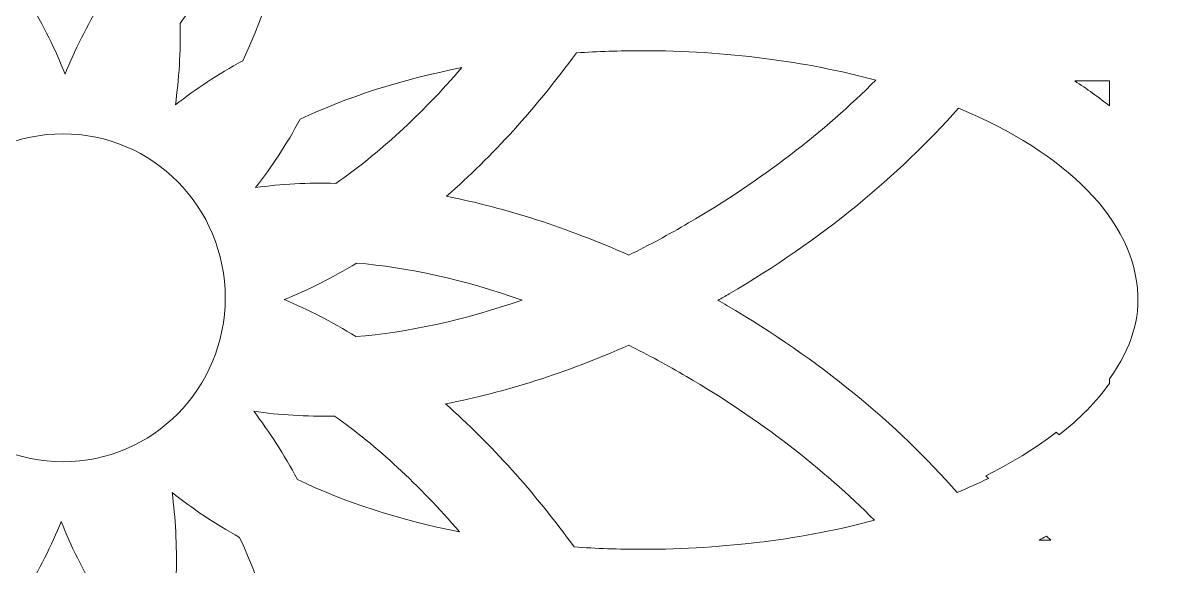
# Model space of a CAD drawing. Header units: millimetres. Extents: x -184 to 140, y -164 to 195.
# Drawn here: x -146.68 to -128.82, y -51.79 to -43.31 of the extents above; entities that cross this region are included whole.
import ezdxf

# ---------------------------------------------------------------- set-up
doc = ezdxf.new("R2010")
doc.units = ezdxf.units.MM
doc.header["$MEASUREMENT"] = 0
doc.layers.add('Layer 1', color=7, linetype='Continuous')

msp = doc.modelspace()

# ---------------------------------------------------------------- linework, layer by layer
at = {"layer": 'Layer 1', "color": 2, "lineweight": 5}
for points, knots in [([(-111.6063, 106.1199), (-111.6063, 106.1199), (-111.6063, 114.5781), (-111.6063, 114.5781), (-111.6063, 114.5781), (-111.6063, 114.5781), (-114.6063, 114.5781), (-114.6063, 114.5781), (-114.6063, 114.5781), (-114.6063, 114.5781), (-114.6063, 122.0774), (-114.6063, 122.0774), (-114.6063, 122.0774), (-114.6063, 122.0774), (-111.6063, 122.0774), (-111.6063, 122.0774), (-111.6063, 122.0774), (-111.6063, 122.0774), (-111.6063, 129.5782), (-111.6063, 129.5782), (-111.6063, 129.5782), (-111.6063, 129.5782), (-119.1071, 129.5782), (-119.1071, 129.5782), (-119.1071, 129.5782), (-119.1071, 129.5782), (-119.1071, 126.5782), (-119.1071, 126.5782), (-119.1071, 126.5782), (-119.1071, 126.5782), (-126.6064, 126.5782), (-126.6064, 126.5782), (-126.6064, 126.5782), (-126.6064, 126.5782), (-126.6064, 129.5782), (-126.6064, 129.5782), (-126.6064, 129.5782), (-126.6064, 129.5782), (-135.6065, 129.5782), (-135.6065, 129.5782), (-135.6065, 129.5782), (-135.6065, 129.5782), (-135.6065, 136.2947), (-135.6065, 136.2947), (-135.6065, 136.2947), (-135.6065, 138.3602), (-137.2917, 140.0458), (-139.3572, 140.0458), (-139.3572, 140.0458), (-139.3572, 140.0458), (-152.8567, 140.0458), (-152.8567, 140.0458), (-152.8567, 140.0458), (-154.9225, 140.0458), (-156.6077, 138.3602), (-156.6077, 136.2947), (-156.6077, 136.2947), (-156.6077, 136.2947), (-156.6077, 129.5782), (-156.6077, 129.5782), (-156.6077, 129.5782), (-156.6077, 129.5782), (-165.6078, 129.5782), (-165.6078, 129.5782), (-165.6078, 129.5782), (-165.6078, 129.5782), (-165.6078, 126.5782), (-165.6078, 126.5782), (-165.6078, 126.5782), (-165.6078, 126.5782), (-173.1068, 126.5782), (-173.1068, 126.5782), (-173.1068, 126.5782), (-173.1068, 126.5782), (-173.1068, 129.5782), (-173.1068, 129.5782), (-173.1068, 129.5782), (-173.1068, 129.5782), (-180.6076, 129.5782), (-180.6076, 129.5782), (-180.6076, 129.5782), (-180.6076, 129.5782), (-180.6076, 122.0774), (-180.6076, 122.0774), (-180.6076, 122.0774), (-180.6076, 122.0774), (-177.6075, 122.0774), (-177.6075, 122.0774), (-177.6075, 122.0774), (-177.6075, 122.0774), (-177.6075, 114.5781), (-177.6075, 114.5781), (-177.6075, 114.5781), (-177.6075, 114.5781), (-180.6076, 114.5781), (-180.6076, 114.5781), (-180.6076, 114.5781), (-180.6076, 114.5781), (-180.6076, 23.8289), (-180.6076, 23.8289), (-180.6076, 23.8289), (-180.6076, 23.8289), (-180.6076, 16.3282), (-180.6076, 16.3282), (-180.6076, 16.3282), (-180.6076, 16.3282), (-177.6075, 16.3282), (-177.6075, 16.3282), (-177.6075, 16.3282), (-177.6075, 16.3282), (-177.6075, 8.8278), (-177.6075, 8.8278), (-177.6075, 8.8278), (-177.6075, 8.8278), (-180.6076, 8.8278), (-180.6076, 8.8278), (-180.6076, 8.8278), (-180.6076, 8.8278), (-180.6076, -110.5738), (-180.6076, -110.5738), (-180.6076, -110.5738), (-180.6076, -110.5738), (-180.6076, -119.4624), (-180.6076, -119.4624), (-180.6076, -119.4624), (-180.6076, -119.4624), (-183.6076, -119.4624), (-183.6076, -119.4624), (-183.6076, -119.4624), (-183.6076, -119.4624), (-183.6076, -123.2132), (-183.6076, -123.2132), (-183.6076, -123.2132), (-183.6076, -123.2132), (-180.6076, -123.2132), (-180.6076, -123.2132), (-180.6076, -123.2132), (-180.6076, -123.2132), (-180.6076, -125.2444), (-180.6076, -125.2444), (-180.6076, -125.2444), (-180.6076, -125.2444), (-111.6063, -125.2444), (-111.6063, -125.2444), (-111.6063, -125.2444), (-111.6063, -125.2444), (-111.6063, -123.2132), (-111.6063, -123.2132), (-111.6063, -123.2132), (-111.6063, -123.2132), (-108.6067, -123.2132), (-108.6067, -123.2132), (-108.6067, -123.2132), (-108.6067, -123.2132), (-108.6067, -119.4624), (-108.6067, -119.4624), (-108.6067, -119.4624), (-108.6067, -119.4624), (-111.6063, -119.4624), (-111.6063, -119.4624), (-111.6063, -119.4624), (-111.6063, -119.4624), (-111.6063, -115.2551), (-111.6063, -115.2551), (-111.6063, -115.2551), (-111.6063, -115.2551), (-111.6063, -110.5738), (-111.6063, -110.5738), (-111.6063, -110.5738), (-111.6063, -110.5738), (-111.6063, 8.8278), (-111.6063, 8.8278), (-111.6063, 8.8278), (-111.6063, 8.8278), (-114.6063, 8.8278), (-114.6063, 8.8278), (-114.6063, 8.8278), (-114.6063, 8.8278), (-114.6063, 16.3282), (-114.6063, 16.3282), (-114.6063, 16.3282), (-114.6063, 16.3282), (-111.6063, 16.3282), (-111.6063, 16.3282), (-111.6063, 16.3282), (-111.6063, 16.3282), (-111.6063, 23.8289), (-111.6063, 23.8289), (-111.6063, 23.8289), (-111.6063, 23.8289), (-111.6063, 106.1199), (-111.6063, 106.1199)], [0, 0, 0, 0, 0.0204082, 0.0204082, 0.0204082, 0.0204082, 0.0408163, 0.0408163, 0.0408163, 0.0408163, 0.0612245, 0.0612245, 0.0612245, 0.0612245, 0.0816327, 0.0816327, 0.0816327, 0.0816327, 0.1020408, 0.1020408, 0.1020408, 0.1020408, 0.122449, 0.122449, 0.122449, 0.122449, 0.1428571, 0.1428571, 0.1428571, 0.1428571, 0.1632653, 0.1632653, 0.1632653, 0.1632653, 0.1836735, 0.1836735, 0.1836735, 0.1836735, 0.2040816, 0.2040816, 0.2040816, 0.2040816, 0.2244898, 0.2244898, 0.2244898, 0.2244898, 0.244898, 0.244898, 0.244898, 0.244898, 0.2653061, 0.2653061, 0.2653061, 0.2653061, 0.2857143, 0.2857143, 0.2857143, 0.2857143, 0.3061224, 0.3061224, 0.3061224, 0.3061224, 0.3265306, 0.3265306, 0.3265306, 0.3265306, 0.3469388, 0.3469388, 0.3469388, 0.3469388, 0.3673469, 0.3673469, 0.3673469, 0.3673469, 0.3877551, 0.3877551, 0.3877551, 0.3877551, 0.4081633, 0.4081633, 0.4081633, 0.4081633, 0.4285714, 0.4285714, 0.4285714, 0.4285714, 0.4489796, 0.4489796, 0.4489796, 0.4489796, 0.4693878, 0.4693878, 0.4693878, 0.4693878, 0.4897959, 0.4897959, 0.4897959, 0.4897959, 0.5102041, 0.5102041, 0.5102041, 0.5102041, 0.5306122, 0.5306122, 0.5306122, 0.5306122, 0.5510204, 0.5510204, 0.5510204, 0.5510204, 0.5714286, 0.5714286, 0.5714286, 0.5714286, 0.5918367, 0.5918367, 0.5918367, 0.5918367, 0.6122449, 0.6122449, 0.6122449, 0.6122449, 0.6326531, 0.6326531, 0.6326531, 0.6326531, 0.6530612, 0.6530612, 0.6530612, 0.6530612, 0.6734694, 0.6734694, 0.6734694, 0.6734694, 0.6938776, 0.6938776, 0.6938776, 0.6938776, 0.7142857, 0.7142857, 0.7142857, 0.7142857, 0.7346939, 0.7346939, 0.7346939, 0.7346939, 0.755102, 0.755102, 0.755102, 0.755102, 0.7755102, 0.7755102, 0.7755102, 0.7755102, 0.7959184, 0.7959184, 0.7959184, 0.7959184, 0.8163265, 0.8163265, 0.8163265, 0.8163265, 0.8367347, 0.8367347, 0.8367347, 0.8367347, 0.8571429, 0.8571429, 0.8571429, 0.8571429, 0.877551, 0.877551, 0.877551, 0.877551, 0.8979592, 0.8979592, 0.8979592, 0.8979592, 0.9183673, 0.9183673, 0.9183673, 0.9183673, 0.9387755, 0.9387755, 0.9387755, 0.9387755, 0.9591837, 0.9591837, 0.9591837, 0.9591837, 1, 1, 1, 1]), ([(-146.5892, -42.9646), (-146.3606, -43.3463), (-146.1718, -43.7294), (-146.023, -44.1069), (-146.023, -44.1069), (-145.8727, -43.7333), (-145.6825, -43.3544), (-145.4525, -42.977), (-145.4525, -42.977), (-145.5146, -42.168), (-145.7034, -41.2766), (-146.0173, -40.3491), (-146.0173, -40.3491), (-146.3317, -41.2709), (-146.5232, -42.1585), (-146.5892, -42.9646)], [0, 0, 0, 0, 0.2, 0.2, 0.2, 0.2, 0.4, 0.4, 0.4, 0.4, 0.6, 0.6, 0.6, 0.6, 1, 1, 1, 1]), ([(-144.2245, -43.3146), (-144.215, -43.7612), (-144.2411, -44.1884), (-144.2989, -44.5891), (-144.2989, -44.5891), (-143.9836, -44.3411), (-143.6322, -44.1111), (-143.2463, -43.8988), (-143.2463, -43.8988), (-142.9002, -43.1671), (-142.6218, -42.3003), (-142.4359, -41.3383), (-142.4359, -41.3383), (-143.1637, -41.9779), (-143.7684, -42.6503), (-144.2245, -43.3146)], [0, 0, 0, 0, 0.2, 0.2, 0.2, 0.2, 0.4, 0.4, 0.4, 0.4, 0.6, 0.6, 0.6, 0.6, 1, 1, 1, 1]), ([(-140.0603, -46.0154), (-139.141, -46.1989), (-138.1793, -46.5061), (-137.2131, -46.9362), (-137.2131, -46.9362), (-136.9019, -46.7817), (-136.5904, -46.6137), (-136.2789, -46.4331), (-136.2789, -46.4331), (-135.1419, -45.7688), (-134.1513, -45.0012), (-133.3561, -44.2022), (-133.3561, -44.2022), (-134.4448, -43.9086), (-135.6891, -43.7418), (-137.0106, -43.7418), (-137.0106, -43.7418), (-137.358, -43.7418), (-137.6981, -43.7541), (-138.0333, -43.7763), (-138.0333, -43.7763), (-138.663, -44.6403), (-139.3491, -45.3928), (-140.0603, -46.0154)], [0, 0, 0, 0, 0.1428571, 0.1428571, 0.1428571, 0.1428571, 0.2857143, 0.2857143, 0.2857143, 0.2857143, 0.4285714, 0.4285714, 0.4285714, 0.4285714, 0.5714286, 0.5714286, 0.5714286, 0.5714286, 0.7142857, 0.7142857, 0.7142857, 0.7142857, 1, 1, 1, 1]), ([(-143.0452, -45.8803), (-142.6497, -45.8239), (-142.2292, -45.802), (-141.7911, -45.8143), (-141.7911, -45.8143), (-141.1296, -45.3554), (-140.4597, -44.7451), (-139.8233, -44.0064), (-139.8233, -44.0064), (-140.7698, -44.1923), (-141.6256, -44.4678), (-142.3491, -44.8139), (-142.3491, -44.8139), (-142.5626, -45.2051), (-142.7958, -45.5621), (-143.0452, -45.8803)], [0, 0, 0, 0, 0.2, 0.2, 0.2, 0.2, 0.4, 0.4, 0.4, 0.4, 0.6, 0.6, 0.6, 0.6, 1, 1, 1, 1]), ([(-130.2471, -44.2145), (-130.0555, -44.3383), (-129.8739, -44.4692), (-129.7042, -44.6043), (-129.7042, -44.6043), (-129.7042, -44.6043), (-129.7042, -44.2145), (-129.7042, -44.2145), (-129.7042, -44.2145), (-129.7042, -44.2145), (-130.2471, -44.2145), (-130.2471, -44.2145)], [0, 0, 0, 0, 0.25, 0.25, 0.25, 0.25, 0.5, 0.5, 0.5, 0.5, 1, 1, 1, 1]), ([(-135.8213, -47.6417), (-135.7744, -47.6678), (-135.7275, -47.6954), (-135.6809, -47.7229), (-135.6809, -47.7229), (-134.2409, -48.5635), (-133.0185, -49.575), (-132.0826, -50.6428), (-132.0826, -50.6428), (-131.9147, -50.5726), (-131.7521, -50.4996), (-131.5961, -50.4223), (-131.5961, -50.4223), (-131.5961, -50.4223), (-131.6363, -50.3839), (-131.6363, -50.3839), (-131.6363, -50.3839), (-131.6363, -50.3839), (-131.5136, -50.3204), (-131.5136, -50.3204), (-131.5136, -50.3204), (-131.5136, -50.3204), (-131.3608, -50.2378), (-131.3608, -50.2378), (-131.3608, -50.2378), (-131.3608, -50.2378), (-131.212, -50.1539), (-131.212, -50.1539), (-131.212, -50.1539), (-131.212, -50.1539), (-131.0684, -50.0685), (-131.0684, -50.0685), (-131.0684, -50.0685), (-131.0684, -50.0685), (-130.9308, -49.9803), (-130.9308, -49.9803), (-130.9308, -49.9803), (-130.9308, -49.9803), (-130.7985, -49.8921), (-130.7985, -49.8921), (-130.7985, -49.8921), (-130.7985, -49.8921), (-130.6701, -49.8025), (-130.6701, -49.8025), (-130.6701, -49.8025), (-130.6701, -49.8025), (-130.5491, -49.7115), (-130.5491, -49.7115), (-130.5491, -49.7115), (-130.5491, -49.7115), (-130.5353, -49.7005), (-130.5353, -49.7005), (-130.5353, -49.7005), (-130.5353, -49.7005), (-130.4912, -49.7432), (-130.4912, -49.7432), (-130.4912, -49.7432), (-130.1698, -49.4938), (-129.9053, -49.225), (-129.7042, -48.9396), (-129.7042, -48.9396), (-129.7042, -48.9396), (-129.7042, -48.8666), (-129.7042, -48.8666), (-129.7042, -48.8666), (-129.7042, -48.8666), (-129.6407, -48.777), (-129.6407, -48.777), (-129.6407, -48.777), (-129.6407, -48.777), (-129.5818, -48.6849), (-129.5818, -48.6849), (-129.5818, -48.6849), (-129.5818, -48.6849), (-129.5278, -48.5939), (-129.5278, -48.5939), (-129.5278, -48.5939), (-129.5278, -48.5939), (-129.4795, -48.5029), (-129.4795, -48.5029), (-129.4795, -48.5029), (-129.4795, -48.5029), (-129.4354, -48.4133), (-129.4354, -48.4133), (-129.4354, -48.4133), (-129.4354, -48.4133), (-129.3983, -48.3251), (-129.3983, -48.3251), (-129.3983, -48.3251), (-129.3983, -48.3251), (-129.3652, -48.2383), (-129.3652, -48.2383), (-129.3652, -48.2383), (-129.3652, -48.2383), (-129.3362, -48.1515), (-129.3362, -48.1515), (-129.3362, -48.1515), (-129.3362, -48.1515), (-129.3129, -48.0647), (-129.3129, -48.0647), (-129.3129, -48.0647), (-129.3129, -48.0647), (-129.2935, -47.9793), (-129.2935, -47.9793), (-129.2935, -47.9793), (-129.2935, -47.9793), (-129.2784, -47.8936), (-129.2784, -47.8936), (-129.2784, -47.8936), (-129.2784, -47.8936), (-129.2674, -47.8082), (-129.2674, -47.8082), (-129.2674, -47.8082), (-129.2674, -47.8082), (-129.2618, -47.7229), (-129.2618, -47.7229), (-129.2618, -47.7229), (-129.2618, -47.7229), (-129.259, -47.6361), (-129.259, -47.6361), (-129.259, -47.6361), (-129.259, -47.6361), (-129.2604, -47.5617), (-129.2604, -47.5617), (-129.2604, -47.5617), (-129.3059, -46.3848), (-130.3865, -45.3374), (-132.0636, -44.6389), (-132.0636, -44.6389), (-132.9977, -45.6986), (-134.213, -46.7044), (-135.6464, -47.5408), (-135.6464, -47.5408), (-135.7056, -47.5754), (-135.7635, -47.6086), (-135.8213, -47.6417)], [0, 0, 0, 0, 0.0285714, 0.0285714, 0.0285714, 0.0285714, 0.0571429, 0.0571429, 0.0571429, 0.0571429, 0.0857143, 0.0857143, 0.0857143, 0.0857143, 0.1142857, 0.1142857, 0.1142857, 0.1142857, 0.1428571, 0.1428571, 0.1428571, 0.1428571, 0.1714286, 0.1714286, 0.1714286, 0.1714286, 0.2, 0.2, 0.2, 0.2, 0.2285714, 0.2285714, 0.2285714, 0.2285714, 0.2571429, 0.2571429, 0.2571429, 0.2571429, 0.2857143, 0.2857143, 0.2857143, 0.2857143, 0.3142857, 0.3142857, 0.3142857, 0.3142857, 0.3428571, 0.3428571, 0.3428571, 0.3428571, 0.3714286, 0.3714286, 0.3714286, 0.3714286, 0.4, 0.4, 0.4, 0.4, 0.4285714, 0.4285714, 0.4285714, 0.4285714, 0.4571429, 0.4571429, 0.4571429, 0.4571429, 0.4857143, 0.4857143, 0.4857143, 0.4857143, 0.5142857, 0.5142857, 0.5142857, 0.5142857, 0.5428571, 0.5428571, 0.5428571, 0.5428571, 0.5714286, 0.5714286, 0.5714286, 0.5714286, 0.6, 0.6, 0.6, 0.6, 0.6285714, 0.6285714, 0.6285714, 0.6285714, 0.6571429, 0.6571429, 0.6571429, 0.6571429, 0.6857143, 0.6857143, 0.6857143, 0.6857143, 0.7142857, 0.7142857, 0.7142857, 0.7142857, 0.7428571, 0.7428571, 0.7428571, 0.7428571, 0.7714286, 0.7714286, 0.7714286, 0.7714286, 0.8, 0.8, 0.8, 0.8, 0.8285714, 0.8285714, 0.8285714, 0.8285714, 0.8571429, 0.8571429, 0.8571429, 0.8571429, 0.8857143, 0.8857143, 0.8857143, 0.8857143, 0.9142857, 0.9142857, 0.9142857, 0.9142857, 0.9428571, 0.9428571, 0.9428571, 0.9428571, 1, 1, 1, 1]), ([(-143.519, -47.6015), (-143.519, -49.0155), (-144.6545, -50.1634), (-146.0533, -50.1634), (-146.0533, -50.1634), (-147.4521, -50.1634), (-148.5863, -49.0155), (-148.5863, -47.6015), (-148.5863, -47.6015), (-148.5863, -46.1879), (-147.4521, -45.04), (-146.0533, -45.04), (-146.0533, -45.04), (-144.6545, -45.04), (-143.519, -46.1879), (-143.519, -47.6015)], [0, 0, 0, 0, 0.2, 0.2, 0.2, 0.2, 0.4, 0.4, 0.4, 0.4, 0.6, 0.6, 0.6, 0.6, 1, 1, 1, 1]), ([(-141.4672, -47.0586), (-140.6692, -47.1263), (-139.7915, -47.3193), (-138.8806, -47.6375), (-138.8806, -47.6375), (-139.7972, -47.9543), (-140.6791, -48.1459), (-141.4781, -48.2079), (-141.4781, -48.2079), (-141.8531, -47.9765), (-142.2264, -47.7836), (-142.5971, -47.6304), (-142.5971, -47.6304), (-142.2236, -47.4816), (-141.8447, -47.29), (-141.4672, -47.0586)], [0, 0, 0, 0, 0.2, 0.2, 0.2, 0.2, 0.4, 0.4, 0.4, 0.4, 0.6, 0.6, 0.6, 0.6, 1, 1, 1, 1]), ([(-137.2145, -48.3431), (-136.9143, -48.4933), (-136.6137, -48.656), (-136.3135, -48.8309), (-136.3135, -48.8309), (-135.1694, -49.4991), (-134.1746, -50.2724), (-133.3752, -51.0771), (-133.3752, -51.0771), (-134.46, -51.3664), (-135.6972, -51.5304), (-137.0106, -51.5304), (-137.0106, -51.5304), (-137.3704, -51.5304), (-137.7232, -51.5181), (-138.0689, -51.4944), (-138.0689, -51.4944), (-138.6933, -50.6333), (-139.3738, -49.8808), (-140.078, -49.2582), (-140.078, -49.2582), (-139.1547, -49.079), (-138.1874, -48.7731), (-137.2145, -48.3431)], [0, 0, 0, 0, 0.1428571, 0.1428571, 0.1428571, 0.1428571, 0.2857143, 0.2857143, 0.2857143, 0.2857143, 0.4285714, 0.4285714, 0.4285714, 0.4285714, 0.5714286, 0.5714286, 0.5714286, 0.5714286, 0.7142857, 0.7142857, 0.7142857, 0.7142857, 1, 1, 1, 1]), ([(-141.8129, -49.4497), (-141.1557, -49.9112), (-140.4914, -50.5232), (-139.8589, -51.2588), (-139.8589, -51.2588), (-140.81, -51.07), (-141.6683, -50.7903), (-142.3904, -50.4403), (-142.3904, -50.4403), (-142.6, -50.0505), (-142.8286, -49.6935), (-143.0741, -49.3739), (-143.0741, -49.3739), (-142.6772, -49.4331), (-142.2539, -49.4592), (-141.8129, -49.4497)], [0, 0, 0, 0, 0.2, 0.2, 0.2, 0.2, 0.4, 0.4, 0.4, 0.4, 0.6, 0.6, 0.6, 0.6, 1, 1, 1, 1]), ([(-142.498, -53.9007), (-143.2269, -53.2573), (-143.8319, -52.5792), (-144.2852, -51.9107), (-144.2852, -51.9107), (-144.2743, -51.4669), (-144.2951, -51.0425), (-144.3501, -50.6428), (-144.3501, -50.6428), (-144.0344, -50.8965), (-143.6816, -51.1307), (-143.2946, -51.347), (-143.2946, -51.347), (-142.9527, -52.079), (-142.6797, -52.9443), (-142.498, -53.9007)], [0, 0, 0, 0, 0.2, 0.2, 0.2, 0.2, 0.4, 0.4, 0.4, 0.4, 0.6, 0.6, 0.6, 0.6, 1, 1, 1, 1]), ([(-145.5157, -52.2388), (-145.7446, -51.8571), (-145.9348, -51.474), (-146.0822, -51.0965), (-146.0822, -51.0965), (-146.2325, -51.4697), (-146.4241, -51.8486), (-146.6527, -52.2264), (-146.6527, -52.2264), (-146.5906, -53.0354), (-146.4019, -53.9268), (-146.0879, -54.8543), (-146.0879, -54.8543), (-145.7736, -53.9325), (-145.582, -53.0449), (-145.5157, -52.2388)], [0, 0, 0, 0, 0.2, 0.2, 0.2, 0.2, 0.4, 0.4, 0.4, 0.4, 0.6, 0.6, 0.6, 0.6, 1, 1, 1, 1]), ([(-130.6867, -51.3251), (-130.7269, -51.3459), (-130.7653, -51.3678), (-130.8038, -51.39), (-130.8038, -51.39), (-130.8038, -51.39), (-130.6221, -51.39), (-130.6221, -51.39), (-130.6221, -51.39), (-130.6221, -51.39), (-130.6867, -51.3251), (-130.6867, -51.3251)], [0, 0, 0, 0, 0.25, 0.25, 0.25, 0.25, 0.5, 0.5, 0.5, 0.5, 1, 1, 1, 1])]:
    msp.add_open_spline(points, degree=3, knots=knots, dxfattribs=at)
at = {"layer": 'Layer 1', "color": 250, "lineweight": 15}
for points, knots in [([(-111.6063, 106.1199), (-111.6063, 106.1199), (-111.6063, 114.5781), (-111.6063, 114.5781), (-111.6063, 114.5781), (-111.6063, 114.5781), (-114.6063, 114.5781), (-114.6063, 114.5781), (-114.6063, 114.5781), (-114.6063, 114.5781), (-114.6063, 122.0774), (-114.6063, 122.0774), (-114.6063, 122.0774), (-114.6063, 122.0774), (-111.6063, 122.0774), (-111.6063, 122.0774), (-111.6063, 122.0774), (-111.6063, 122.0774), (-111.6063, 129.5782), (-111.6063, 129.5782), (-111.6063, 129.5782), (-111.6063, 129.5782), (-119.1071, 129.5782), (-119.1071, 129.5782), (-119.1071, 129.5782), (-119.1071, 129.5782), (-119.1071, 126.5782), (-119.1071, 126.5782), (-119.1071, 126.5782), (-119.1071, 126.5782), (-126.6064, 126.5782), (-126.6064, 126.5782), (-126.6064, 126.5782), (-126.6064, 126.5782), (-126.6064, 129.5782), (-126.6064, 129.5782), (-126.6064, 129.5782), (-126.6064, 129.5782), (-135.6065, 129.5782), (-135.6065, 129.5782), (-135.6065, 129.5782), (-135.6065, 129.5782), (-135.6065, 136.2947), (-135.6065, 136.2947), (-135.6065, 136.2947), (-135.6065, 138.3602), (-137.2917, 140.0458), (-139.3572, 140.0458), (-139.3572, 140.0458), (-139.3572, 140.0458), (-152.8567, 140.0458), (-152.8567, 140.0458), (-152.8567, 140.0458), (-154.9225, 140.0458), (-156.6077, 138.3602), (-156.6077, 136.2947), (-156.6077, 136.2947), (-156.6077, 136.2947), (-156.6077, 129.5782), (-156.6077, 129.5782), (-156.6077, 129.5782), (-156.6077, 129.5782), (-165.6078, 129.5782), (-165.6078, 129.5782), (-165.6078, 129.5782), (-165.6078, 129.5782), (-165.6078, 126.5782), (-165.6078, 126.5782), (-165.6078, 126.5782), (-165.6078, 126.5782), (-173.1068, 126.5782), (-173.1068, 126.5782), (-173.1068, 126.5782), (-173.1068, 126.5782), (-173.1068, 129.5782), (-173.1068, 129.5782), (-173.1068, 129.5782), (-173.1068, 129.5782), (-180.6076, 129.5782), (-180.6076, 129.5782), (-180.6076, 129.5782), (-180.6076, 129.5782), (-180.6076, 122.0774), (-180.6076, 122.0774), (-180.6076, 122.0774), (-180.6076, 122.0774), (-177.6075, 122.0774), (-177.6075, 122.0774), (-177.6075, 122.0774), (-177.6075, 122.0774), (-177.6075, 114.5781), (-177.6075, 114.5781), (-177.6075, 114.5781), (-177.6075, 114.5781), (-180.6076, 114.5781), (-180.6076, 114.5781), (-180.6076, 114.5781), (-180.6076, 114.5781), (-180.6076, 23.8289), (-180.6076, 23.8289), (-180.6076, 23.8289), (-180.6076, 23.8289), (-180.6076, 16.3282), (-180.6076, 16.3282), (-180.6076, 16.3282), (-180.6076, 16.3282), (-177.6075, 16.3282), (-177.6075, 16.3282), (-177.6075, 16.3282), (-177.6075, 16.3282), (-177.6075, 8.8278), (-177.6075, 8.8278), (-177.6075, 8.8278), (-177.6075, 8.8278), (-180.6076, 8.8278), (-180.6076, 8.8278), (-180.6076, 8.8278), (-180.6076, 8.8278), (-180.6076, -110.5738), (-180.6076, -110.5738), (-180.6076, -110.5738), (-180.6076, -110.5738), (-180.6076, -119.4624), (-180.6076, -119.4624), (-180.6076, -119.4624), (-180.6076, -119.4624), (-183.6076, -119.4624), (-183.6076, -119.4624), (-183.6076, -119.4624), (-183.6076, -119.4624), (-183.6076, -123.2132), (-183.6076, -123.2132), (-183.6076, -123.2132), (-183.6076, -123.2132), (-180.6076, -123.2132), (-180.6076, -123.2132), (-180.6076, -123.2132), (-180.6076, -123.2132), (-180.6076, -125.2444), (-180.6076, -125.2444), (-180.6076, -125.2444), (-180.6076, -125.2444), (-111.6063, -125.2444), (-111.6063, -125.2444), (-111.6063, -125.2444), (-111.6063, -125.2444), (-111.6063, -123.2132), (-111.6063, -123.2132), (-111.6063, -123.2132), (-111.6063, -123.2132), (-108.6067, -123.2132), (-108.6067, -123.2132), (-108.6067, -123.2132), (-108.6067, -123.2132), (-108.6067, -119.4624), (-108.6067, -119.4624), (-108.6067, -119.4624), (-108.6067, -119.4624), (-111.6063, -119.4624), (-111.6063, -119.4624), (-111.6063, -119.4624), (-111.6063, -119.4624), (-111.6063, -115.2551), (-111.6063, -115.2551), (-111.6063, -115.2551), (-111.6063, -115.2551), (-111.6063, -110.5738), (-111.6063, -110.5738), (-111.6063, -110.5738), (-111.6063, -110.5738), (-111.6063, 8.8278), (-111.6063, 8.8278), (-111.6063, 8.8278), (-111.6063, 8.8278), (-114.6063, 8.8278), (-114.6063, 8.8278), (-114.6063, 8.8278), (-114.6063, 8.8278), (-114.6063, 16.3282), (-114.6063, 16.3282), (-114.6063, 16.3282), (-114.6063, 16.3282), (-111.6063, 16.3282), (-111.6063, 16.3282), (-111.6063, 16.3282), (-111.6063, 16.3282), (-111.6063, 23.8289), (-111.6063, 23.8289), (-111.6063, 23.8289), (-111.6063, 23.8289), (-111.6063, 106.1199), (-111.6063, 106.1199)], [0, 0, 0, 0, 0.0204082, 0.0204082, 0.0204082, 0.0204082, 0.0408163, 0.0408163, 0.0408163, 0.0408163, 0.0612245, 0.0612245, 0.0612245, 0.0612245, 0.0816327, 0.0816327, 0.0816327, 0.0816327, 0.1020408, 0.1020408, 0.1020408, 0.1020408, 0.122449, 0.122449, 0.122449, 0.122449, 0.1428571, 0.1428571, 0.1428571, 0.1428571, 0.1632653, 0.1632653, 0.1632653, 0.1632653, 0.1836735, 0.1836735, 0.1836735, 0.1836735, 0.2040816, 0.2040816, 0.2040816, 0.2040816, 0.2244898, 0.2244898, 0.2244898, 0.2244898, 0.244898, 0.244898, 0.244898, 0.244898, 0.2653061, 0.2653061, 0.2653061, 0.2653061, 0.2857143, 0.2857143, 0.2857143, 0.2857143, 0.3061224, 0.3061224, 0.3061224, 0.3061224, 0.3265306, 0.3265306, 0.3265306, 0.3265306, 0.3469388, 0.3469388, 0.3469388, 0.3469388, 0.3673469, 0.3673469, 0.3673469, 0.3673469, 0.3877551, 0.3877551, 0.3877551, 0.3877551, 0.4081633, 0.4081633, 0.4081633, 0.4081633, 0.4285714, 0.4285714, 0.4285714, 0.4285714, 0.4489796, 0.4489796, 0.4489796, 0.4489796, 0.4693878, 0.4693878, 0.4693878, 0.4693878, 0.4897959, 0.4897959, 0.4897959, 0.4897959, 0.5102041, 0.5102041, 0.5102041, 0.5102041, 0.5306122, 0.5306122, 0.5306122, 0.5306122, 0.5510204, 0.5510204, 0.5510204, 0.5510204, 0.5714286, 0.5714286, 0.5714286, 0.5714286, 0.5918367, 0.5918367, 0.5918367, 0.5918367, 0.6122449, 0.6122449, 0.6122449, 0.6122449, 0.6326531, 0.6326531, 0.6326531, 0.6326531, 0.6530612, 0.6530612, 0.6530612, 0.6530612, 0.6734694, 0.6734694, 0.6734694, 0.6734694, 0.6938776, 0.6938776, 0.6938776, 0.6938776, 0.7142857, 0.7142857, 0.7142857, 0.7142857, 0.7346939, 0.7346939, 0.7346939, 0.7346939, 0.755102, 0.755102, 0.755102, 0.755102, 0.7755102, 0.7755102, 0.7755102, 0.7755102, 0.7959184, 0.7959184, 0.7959184, 0.7959184, 0.8163265, 0.8163265, 0.8163265, 0.8163265, 0.8367347, 0.8367347, 0.8367347, 0.8367347, 0.8571429, 0.8571429, 0.8571429, 0.8571429, 0.877551, 0.877551, 0.877551, 0.877551, 0.8979592, 0.8979592, 0.8979592, 0.8979592, 0.9183673, 0.9183673, 0.9183673, 0.9183673, 0.9387755, 0.9387755, 0.9387755, 0.9387755, 0.9591837, 0.9591837, 0.9591837, 0.9591837, 1, 1, 1, 1]), ([(-146.5892, -42.9646), (-146.3606, -43.3463), (-146.1718, -43.7294), (-146.023, -44.1069), (-146.023, -44.1069), (-145.8727, -43.7333), (-145.6825, -43.3544), (-145.4525, -42.977), (-145.4525, -42.977), (-145.5146, -42.168), (-145.7034, -41.2766), (-146.0173, -40.3491), (-146.0173, -40.3491), (-146.3317, -41.2709), (-146.5232, -42.1585), (-146.5892, -42.9646)], [0, 0, 0, 0, 0.2, 0.2, 0.2, 0.2, 0.4, 0.4, 0.4, 0.4, 0.6, 0.6, 0.6, 0.6, 1, 1, 1, 1]), ([(-144.2245, -43.3146), (-144.215, -43.7612), (-144.2411, -44.1884), (-144.2989, -44.5891), (-144.2989, -44.5891), (-143.9836, -44.3411), (-143.6322, -44.1111), (-143.2463, -43.8988), (-143.2463, -43.8988), (-142.9002, -43.1671), (-142.6218, -42.3003), (-142.4359, -41.3383), (-142.4359, -41.3383), (-143.1637, -41.9779), (-143.7684, -42.6503), (-144.2245, -43.3146)], [0, 0, 0, 0, 0.2, 0.2, 0.2, 0.2, 0.4, 0.4, 0.4, 0.4, 0.6, 0.6, 0.6, 0.6, 1, 1, 1, 1]), ([(-140.0603, -46.0154), (-139.141, -46.1989), (-138.1793, -46.5061), (-137.2131, -46.9362), (-137.2131, -46.9362), (-136.9019, -46.7817), (-136.5904, -46.6137), (-136.2789, -46.4331), (-136.2789, -46.4331), (-135.1419, -45.7688), (-134.1513, -45.0012), (-133.3561, -44.2022), (-133.3561, -44.2022), (-134.4448, -43.9086), (-135.6891, -43.7418), (-137.0106, -43.7418), (-137.0106, -43.7418), (-137.358, -43.7418), (-137.6981, -43.7541), (-138.0333, -43.7763), (-138.0333, -43.7763), (-138.663, -44.6403), (-139.3491, -45.3928), (-140.0603, -46.0154)], [0, 0, 0, 0, 0.1428571, 0.1428571, 0.1428571, 0.1428571, 0.2857143, 0.2857143, 0.2857143, 0.2857143, 0.4285714, 0.4285714, 0.4285714, 0.4285714, 0.5714286, 0.5714286, 0.5714286, 0.5714286, 0.7142857, 0.7142857, 0.7142857, 0.7142857, 1, 1, 1, 1]), ([(-143.0452, -45.8803), (-142.6497, -45.8239), (-142.2292, -45.802), (-141.7911, -45.8143), (-141.7911, -45.8143), (-141.1296, -45.3554), (-140.4597, -44.7451), (-139.8233, -44.0064), (-139.8233, -44.0064), (-140.7698, -44.1923), (-141.6256, -44.4678), (-142.3491, -44.8139), (-142.3491, -44.8139), (-142.5626, -45.2051), (-142.7958, -45.5621), (-143.0452, -45.8803)], [0, 0, 0, 0, 0.2, 0.2, 0.2, 0.2, 0.4, 0.4, 0.4, 0.4, 0.6, 0.6, 0.6, 0.6, 1, 1, 1, 1]), ([(-130.2471, -44.2145), (-130.0555, -44.3383), (-129.8739, -44.4692), (-129.7042, -44.6043), (-129.7042, -44.6043), (-129.7042, -44.6043), (-129.7042, -44.2145), (-129.7042, -44.2145), (-129.7042, -44.2145), (-129.7042, -44.2145), (-130.2471, -44.2145), (-130.2471, -44.2145)], [0, 0, 0, 0, 0.25, 0.25, 0.25, 0.25, 0.5, 0.5, 0.5, 0.5, 1, 1, 1, 1]), ([(-135.8213, -47.6417), (-135.7744, -47.6678), (-135.7275, -47.6954), (-135.6809, -47.7229), (-135.6809, -47.7229), (-134.2409, -48.5635), (-133.0185, -49.575), (-132.0826, -50.6428), (-132.0826, -50.6428), (-131.9147, -50.5726), (-131.7521, -50.4996), (-131.5961, -50.4223), (-131.5961, -50.4223), (-131.5961, -50.4223), (-131.6363, -50.3839), (-131.6363, -50.3839), (-131.6363, -50.3839), (-131.6363, -50.3839), (-131.5136, -50.3204), (-131.5136, -50.3204), (-131.5136, -50.3204), (-131.5136, -50.3204), (-131.3608, -50.2378), (-131.3608, -50.2378), (-131.3608, -50.2378), (-131.3608, -50.2378), (-131.212, -50.1539), (-131.212, -50.1539), (-131.212, -50.1539), (-131.212, -50.1539), (-131.0684, -50.0685), (-131.0684, -50.0685), (-131.0684, -50.0685), (-131.0684, -50.0685), (-130.9308, -49.9803), (-130.9308, -49.9803), (-130.9308, -49.9803), (-130.9308, -49.9803), (-130.7985, -49.8921), (-130.7985, -49.8921), (-130.7985, -49.8921), (-130.7985, -49.8921), (-130.6701, -49.8025), (-130.6701, -49.8025), (-130.6701, -49.8025), (-130.6701, -49.8025), (-130.5491, -49.7115), (-130.5491, -49.7115), (-130.5491, -49.7115), (-130.5491, -49.7115), (-130.5353, -49.7005), (-130.5353, -49.7005), (-130.5353, -49.7005), (-130.5353, -49.7005), (-130.4912, -49.7432), (-130.4912, -49.7432), (-130.4912, -49.7432), (-130.1698, -49.4938), (-129.9053, -49.225), (-129.7042, -48.9396), (-129.7042, -48.9396), (-129.7042, -48.9396), (-129.7042, -48.8666), (-129.7042, -48.8666), (-129.7042, -48.8666), (-129.7042, -48.8666), (-129.6407, -48.777), (-129.6407, -48.777), (-129.6407, -48.777), (-129.6407, -48.777), (-129.5818, -48.6849), (-129.5818, -48.6849), (-129.5818, -48.6849), (-129.5818, -48.6849), (-129.5278, -48.5939), (-129.5278, -48.5939), (-129.5278, -48.5939), (-129.5278, -48.5939), (-129.4795, -48.5029), (-129.4795, -48.5029), (-129.4795, -48.5029), (-129.4795, -48.5029), (-129.4354, -48.4133), (-129.4354, -48.4133), (-129.4354, -48.4133), (-129.4354, -48.4133), (-129.3983, -48.3251), (-129.3983, -48.3251), (-129.3983, -48.3251), (-129.3983, -48.3251), (-129.3652, -48.2383), (-129.3652, -48.2383), (-129.3652, -48.2383), (-129.3652, -48.2383), (-129.3362, -48.1515), (-129.3362, -48.1515), (-129.3362, -48.1515), (-129.3362, -48.1515), (-129.3129, -48.0647), (-129.3129, -48.0647), (-129.3129, -48.0647), (-129.3129, -48.0647), (-129.2935, -47.9793), (-129.2935, -47.9793), (-129.2935, -47.9793), (-129.2935, -47.9793), (-129.2784, -47.8936), (-129.2784, -47.8936), (-129.2784, -47.8936), (-129.2784, -47.8936), (-129.2674, -47.8082), (-129.2674, -47.8082), (-129.2674, -47.8082), (-129.2674, -47.8082), (-129.2618, -47.7229), (-129.2618, -47.7229), (-129.2618, -47.7229), (-129.2618, -47.7229), (-129.259, -47.6361), (-129.259, -47.6361), (-129.259, -47.6361), (-129.259, -47.6361), (-129.2604, -47.5617), (-129.2604, -47.5617), (-129.2604, -47.5617), (-129.3059, -46.3848), (-130.3865, -45.3374), (-132.0636, -44.6389), (-132.0636, -44.6389), (-132.9977, -45.6986), (-134.213, -46.7044), (-135.6464, -47.5408), (-135.6464, -47.5408), (-135.7056, -47.5754), (-135.7635, -47.6086), (-135.8213, -47.6417)], [0, 0, 0, 0, 0.0285714, 0.0285714, 0.0285714, 0.0285714, 0.0571429, 0.0571429, 0.0571429, 0.0571429, 0.0857143, 0.0857143, 0.0857143, 0.0857143, 0.1142857, 0.1142857, 0.1142857, 0.1142857, 0.1428571, 0.1428571, 0.1428571, 0.1428571, 0.1714286, 0.1714286, 0.1714286, 0.1714286, 0.2, 0.2, 0.2, 0.2, 0.2285714, 0.2285714, 0.2285714, 0.2285714, 0.2571429, 0.2571429, 0.2571429, 0.2571429, 0.2857143, 0.2857143, 0.2857143, 0.2857143, 0.3142857, 0.3142857, 0.3142857, 0.3142857, 0.3428571, 0.3428571, 0.3428571, 0.3428571, 0.3714286, 0.3714286, 0.3714286, 0.3714286, 0.4, 0.4, 0.4, 0.4, 0.4285714, 0.4285714, 0.4285714, 0.4285714, 0.4571429, 0.4571429, 0.4571429, 0.4571429, 0.4857143, 0.4857143, 0.4857143, 0.4857143, 0.5142857, 0.5142857, 0.5142857, 0.5142857, 0.5428571, 0.5428571, 0.5428571, 0.5428571, 0.5714286, 0.5714286, 0.5714286, 0.5714286, 0.6, 0.6, 0.6, 0.6, 0.6285714, 0.6285714, 0.6285714, 0.6285714, 0.6571429, 0.6571429, 0.6571429, 0.6571429, 0.6857143, 0.6857143, 0.6857143, 0.6857143, 0.7142857, 0.7142857, 0.7142857, 0.7142857, 0.7428571, 0.7428571, 0.7428571, 0.7428571, 0.7714286, 0.7714286, 0.7714286, 0.7714286, 0.8, 0.8, 0.8, 0.8, 0.8285714, 0.8285714, 0.8285714, 0.8285714, 0.8571429, 0.8571429, 0.8571429, 0.8571429, 0.8857143, 0.8857143, 0.8857143, 0.8857143, 0.9142857, 0.9142857, 0.9142857, 0.9142857, 0.9428571, 0.9428571, 0.9428571, 0.9428571, 1, 1, 1, 1]), ([(-143.519, -47.6015), (-143.519, -49.0155), (-144.6545, -50.1634), (-146.0533, -50.1634), (-146.0533, -50.1634), (-147.4521, -50.1634), (-148.5863, -49.0155), (-148.5863, -47.6015), (-148.5863, -47.6015), (-148.5863, -46.1879), (-147.4521, -45.04), (-146.0533, -45.04), (-146.0533, -45.04), (-144.6545, -45.04), (-143.519, -46.1879), (-143.519, -47.6015)], [0, 0, 0, 0, 0.2, 0.2, 0.2, 0.2, 0.4, 0.4, 0.4, 0.4, 0.6, 0.6, 0.6, 0.6, 1, 1, 1, 1]), ([(-141.4672, -47.0586), (-140.6692, -47.1263), (-139.7915, -47.3193), (-138.8806, -47.6375), (-138.8806, -47.6375), (-139.7972, -47.9543), (-140.6791, -48.1459), (-141.4781, -48.2079), (-141.4781, -48.2079), (-141.8531, -47.9765), (-142.2264, -47.7836), (-142.5971, -47.6304), (-142.5971, -47.6304), (-142.2236, -47.4816), (-141.8447, -47.29), (-141.4672, -47.0586)], [0, 0, 0, 0, 0.2, 0.2, 0.2, 0.2, 0.4, 0.4, 0.4, 0.4, 0.6, 0.6, 0.6, 0.6, 1, 1, 1, 1]), ([(-137.2145, -48.3431), (-136.9143, -48.4933), (-136.6137, -48.656), (-136.3135, -48.8309), (-136.3135, -48.8309), (-135.1694, -49.4991), (-134.1746, -50.2724), (-133.3752, -51.0771), (-133.3752, -51.0771), (-134.46, -51.3664), (-135.6972, -51.5304), (-137.0106, -51.5304), (-137.0106, -51.5304), (-137.3704, -51.5304), (-137.7232, -51.5181), (-138.0689, -51.4944), (-138.0689, -51.4944), (-138.6933, -50.6333), (-139.3738, -49.8808), (-140.078, -49.2582), (-140.078, -49.2582), (-139.1547, -49.079), (-138.1874, -48.7731), (-137.2145, -48.3431)], [0, 0, 0, 0, 0.1428571, 0.1428571, 0.1428571, 0.1428571, 0.2857143, 0.2857143, 0.2857143, 0.2857143, 0.4285714, 0.4285714, 0.4285714, 0.4285714, 0.5714286, 0.5714286, 0.5714286, 0.5714286, 0.7142857, 0.7142857, 0.7142857, 0.7142857, 1, 1, 1, 1]), ([(-141.8129, -49.4497), (-141.1557, -49.9112), (-140.4914, -50.5232), (-139.8589, -51.2588), (-139.8589, -51.2588), (-140.81, -51.07), (-141.6683, -50.7903), (-142.3904, -50.4403), (-142.3904, -50.4403), (-142.6, -50.0505), (-142.8286, -49.6935), (-143.0741, -49.3739), (-143.0741, -49.3739), (-142.6772, -49.4331), (-142.2539, -49.4592), (-141.8129, -49.4497)], [0, 0, 0, 0, 0.2, 0.2, 0.2, 0.2, 0.4, 0.4, 0.4, 0.4, 0.6, 0.6, 0.6, 0.6, 1, 1, 1, 1]), ([(-142.498, -53.9007), (-143.2269, -53.2573), (-143.8319, -52.5792), (-144.2852, -51.9107), (-144.2852, -51.9107), (-144.2743, -51.4669), (-144.2951, -51.0425), (-144.3501, -50.6428), (-144.3501, -50.6428), (-144.0344, -50.8965), (-143.6816, -51.1307), (-143.2946, -51.347), (-143.2946, -51.347), (-142.9527, -52.079), (-142.6797, -52.9443), (-142.498, -53.9007)], [0, 0, 0, 0, 0.2, 0.2, 0.2, 0.2, 0.4, 0.4, 0.4, 0.4, 0.6, 0.6, 0.6, 0.6, 1, 1, 1, 1]), ([(-145.5157, -52.2388), (-145.7446, -51.8571), (-145.9348, -51.474), (-146.0822, -51.0965), (-146.0822, -51.0965), (-146.2325, -51.4697), (-146.4241, -51.8486), (-146.6527, -52.2264), (-146.6527, -52.2264), (-146.5906, -53.0354), (-146.4019, -53.9268), (-146.0879, -54.8543), (-146.0879, -54.8543), (-145.7736, -53.9325), (-145.582, -53.0449), (-145.5157, -52.2388)], [0, 0, 0, 0, 0.2, 0.2, 0.2, 0.2, 0.4, 0.4, 0.4, 0.4, 0.6, 0.6, 0.6, 0.6, 1, 1, 1, 1]), ([(-130.6867, -51.3251), (-130.7269, -51.3459), (-130.7653, -51.3678), (-130.8038, -51.39), (-130.8038, -51.39), (-130.8038, -51.39), (-130.6221, -51.39), (-130.6221, -51.39), (-130.6221, -51.39), (-130.6221, -51.39), (-130.6867, -51.3251), (-130.6867, -51.3251)], [0, 0, 0, 0, 0.25, 0.25, 0.25, 0.25, 0.5, 0.5, 0.5, 0.5, 1, 1, 1, 1])]:
    msp.add_open_spline(points, degree=3, knots=knots, dxfattribs=at)

doc.saveas('drawing.dxf')
